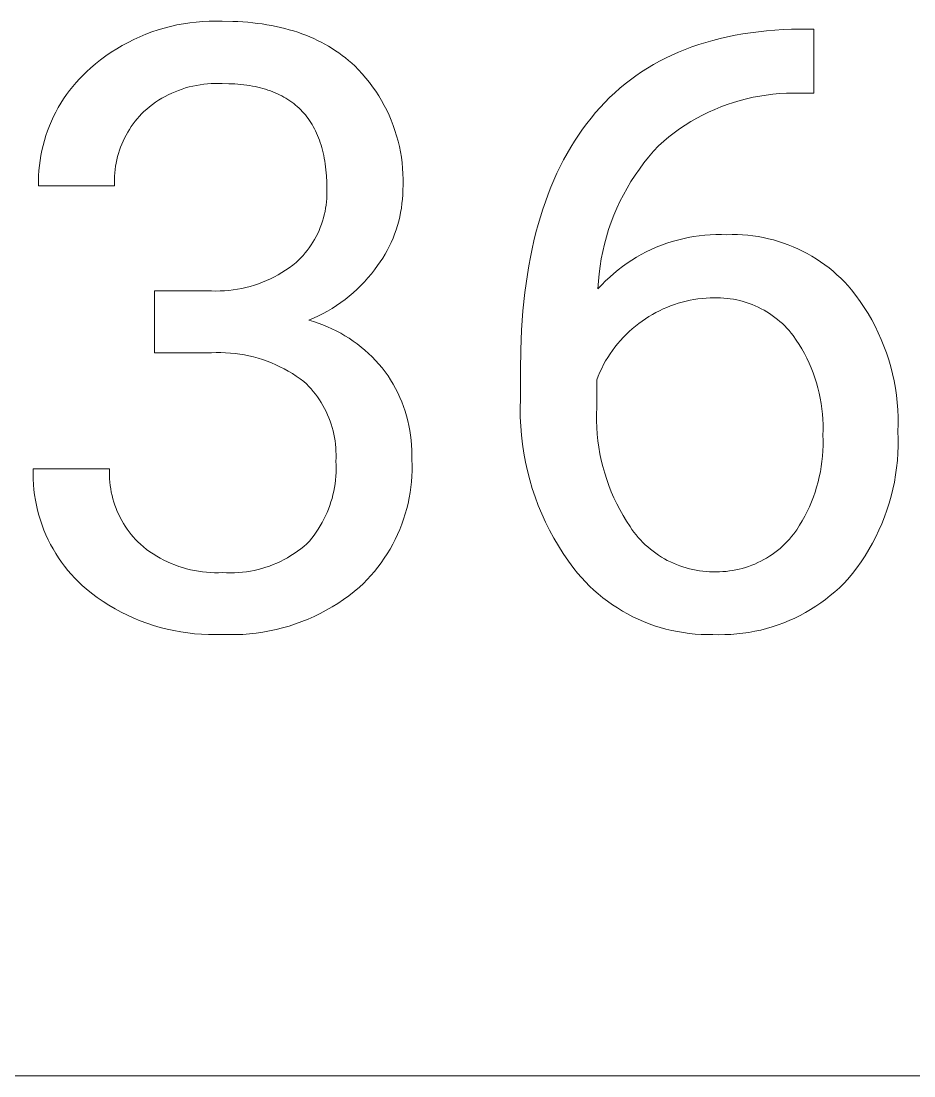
# Model space of a CAD drawing. Header units: millimetres. Extents: x -1283 to 2747, y -259 to 2557.
# Drawn here: x 2009.7 to 2066.8, y -33.4 to 34 of the extents above; entities that cross this region are included whole.
import ezdxf

# ---------------------------------------------------------------- set-up
doc = ezdxf.new("R2010")
doc.units = ezdxf.units.MM
doc.header["$MEASUREMENT"] = 0
doc.layers.add('Domyślny', color=7, linetype='Continuous', true_color=0x000000)

msp = doc.modelspace()

# ---------------------------------------------------------------- linework, layer by layer
at = {"layer": 'Domyślny', "color": 18, "lineweight": 15, "true_color": 0x000000}
for p, q in [((2019.259, 33.705), (2019.665, 33.797)), ((2019.665, 33.797), (2020.074, 33.873)), ((2020.074, 33.873), (2020.485, 33.936)), ((2020.485, 33.936), (2020.898, 33.985)), ((2020.898, 33.985), (2021.313, 34.019)), ((2021.313, 34.019), (2021.728, 34.039)), ((2021.728, 34.039), (2022.144, 34.044)), ((2022.144, 34.044), (2022.56, 34.036)), ((2022.56, 34.036), (2023.227, 34.025)), ((2023.227, 34.025), (2023.554, 34.011)), ((2023.554, 34.011), (2023.876, 33.991)), ((2023.876, 33.991), (2024.194, 33.967)), ((2024.194, 33.967), (2024.507, 33.936)), ((2024.507, 33.936), (2024.815, 33.9)), ((2024.815, 33.9), (2025.119, 33.859)), ((2025.119, 33.859), (2025.418, 33.812)), ((2025.418, 33.812), (2025.713, 33.759)), ((2025.713, 33.759), (2026.002, 33.701)), ((2017.291, 33.043), (2017.675, 33.203)), ((2017.675, 33.203), (2018.064, 33.349)), ((2018.064, 33.349), (2018.458, 33.482)), ((2018.458, 33.482), (2018.857, 33.6)), ((2018.857, 33.6), (2019.259, 33.705)), ((2026.002, 33.701), (2026.288, 33.637)), ((2026.288, 33.637), (2026.568, 33.568)), ((2026.568, 33.568), (2026.844, 33.493)), ((2026.844, 33.493), (2027.116, 33.412)), ((2027.116, 33.412), (2027.383, 33.326)), ((2027.383, 33.326), (2027.645, 33.234)), ((2027.645, 33.234), (2027.903, 33.137)), ((2027.903, 33.137), (2028.156, 33.034)), ((2054.848, 33.038), (2055.33, 33.136)), ((2055.33, 33.136), (2055.82, 33.223)), ((2055.82, 33.223), (2056.32, 33.3)), ((2056.32, 33.3), (2056.827, 33.366)), ((2056.827, 33.366), (2057.344, 33.421)), ((2057.344, 33.421), (2057.868, 33.466)), ((2057.868, 33.466), (2058.402, 33.5)), ((2058.402, 33.5), (2058.944, 33.523)), ((2058.944, 33.523), (2059.494, 33.536)), ((2059.494, 33.536), (2060.367, 33.536)), ((2060.367, 33.536), (2060.367, 29.43)), ((2015.816, 32.276), (2016.175, 32.487)), ((2016.175, 32.487), (2016.54, 32.685)), ((2016.54, 32.685), (2016.912, 32.871)), ((2016.912, 32.871), (2017.291, 33.043)), ((2028.156, 33.034), (2028.404, 32.925)), ((2028.404, 32.925), (2028.648, 32.81)), ((2028.648, 32.81), (2028.887, 32.69)), ((2028.887, 32.69), (2029.122, 32.565)), ((2029.122, 32.565), (2029.352, 32.433)), ((2029.352, 32.433), (2029.577, 32.296)), ((2052.136, 32.227), (2052.566, 32.389)), ((2052.566, 32.389), (2053.006, 32.54)), ((2053.006, 32.54), (2053.453, 32.681)), ((2053.453, 32.681), (2053.91, 32.81)), ((2053.91, 32.81), (2054.374, 32.93)), ((2054.374, 32.93), (2054.848, 33.038)), ((2014.788, 31.57), (2015.122, 31.817)), ((2015.122, 31.817), (2015.465, 32.053)), ((2015.465, 32.053), (2015.816, 32.276)), ((2029.577, 32.296), (2029.798, 32.153)), ((2029.798, 32.153), (2030.015, 32.005)), ((2030.015, 32.005), (2030.227, 31.851)), ((2030.227, 31.851), (2030.434, 31.691)), ((2050.896, 31.678), (2051.3, 31.872)), ((2051.3, 31.872), (2051.714, 32.055)), ((2051.714, 32.055), (2052.136, 32.227)), ((2013.902, 30.823), (2014.145, 31.043)), ((2014.145, 31.043), (2014.462, 31.312)), ((2014.462, 31.312), (2014.788, 31.57)), ((2030.434, 31.691), (2030.636, 31.525)), ((2030.636, 31.525), (2030.835, 31.354)), ((2030.835, 31.354), (2031.028, 31.177)), ((2031.028, 31.177), (2031.274, 30.927)), ((2049.362, 30.797), (2049.732, 31.033)), ((2049.732, 31.033), (2050.112, 31.259)), ((2050.112, 31.259), (2050.499, 31.474)), ((2050.499, 31.474), (2050.896, 31.678)), ((2013.219, 30.118), (2013.439, 30.36)), ((2013.439, 30.36), (2013.667, 30.596)), ((2013.667, 30.596), (2013.902, 30.823)), ((2031.274, 30.927), (2031.512, 30.668)), ((2031.512, 30.668), (2031.741, 30.402)), ((2031.741, 30.402), (2031.961, 30.127)), ((2048.646, 30.292), (2049, 30.55)), ((2049, 30.55), (2049.362, 30.797)), ((2012.805, 29.611), (2013.008, 29.868)), ((2013.008, 29.868), (2013.219, 30.118)), ((2019.991, 29.695), (2019.767, 29.616)), ((2020.217, 29.767), (2019.991, 29.695)), ((2020.445, 29.831), (2020.217, 29.767)), ((2020.675, 29.888), (2020.445, 29.831)), ((2020.907, 29.936), (2020.675, 29.888)), ((2021.141, 29.976), (2020.907, 29.936)), ((2021.376, 30.009), (2021.141, 29.976)), ((2021.612, 30.033), (2021.376, 30.009)), ((2021.849, 30.05), (2021.612, 30.033)), ((2022.086, 30.058), (2021.849, 30.05)), ((2022.323, 30.058), (2022.086, 30.058)), ((2022.56, 30.05), (2022.323, 30.058)), ((2022.971, 30.043), (2022.56, 30.05)), ((2023.369, 30.023), (2022.971, 30.043)), ((2023.563, 30.009), (2023.369, 30.023)), ((2023.754, 29.991), (2023.563, 30.009)), ((2023.942, 29.97), (2023.754, 29.991)), ((2024.126, 29.945), (2023.942, 29.97)), ((2024.307, 29.917), (2024.126, 29.945)), ((2024.485, 29.886), (2024.307, 29.917)), ((2024.66, 29.852), (2024.485, 29.886)), ((2024.831, 29.814), (2024.66, 29.852)), ((2024.999, 29.774), (2024.831, 29.814)), ((2025.164, 29.73), (2024.999, 29.774)), ((2025.325, 29.682), (2025.164, 29.73)), ((2025.484, 29.631), (2025.325, 29.682)), ((2031.961, 30.127), (2032.171, 29.846)), ((2032.171, 29.846), (2032.371, 29.558)), ((2047.638, 29.455), (2047.965, 29.745)), ((2047.965, 29.745), (2048.302, 30.024)), ((2048.302, 30.024), (2048.646, 30.292)), ((2012.25, 28.801), (2012.426, 29.077)), ((2012.426, 29.077), (2012.611, 29.347)), ((2012.611, 29.347), (2012.805, 29.611)), ((2018.699, 29.106), (2018.496, 28.982)), ((2018.905, 29.222), (2018.699, 29.106)), ((2019.115, 29.331), (2018.905, 29.222)), ((2019.329, 29.434), (2019.115, 29.331)), ((2019.547, 29.528), (2019.329, 29.434)), ((2019.767, 29.616), (2019.547, 29.528)), ((2025.639, 29.578), (2025.484, 29.631)), ((2025.79, 29.52), (2025.639, 29.578)), ((2025.939, 29.46), (2025.79, 29.52)), ((2026.084, 29.396), (2025.939, 29.46)), ((2026.226, 29.329), (2026.084, 29.396)), ((2026.365, 29.259), (2026.226, 29.329)), ((2026.5, 29.185), (2026.365, 29.259)), ((2026.632, 29.108), (2026.5, 29.185)), ((2026.761, 29.028), (2026.632, 29.108)), ((2026.887, 28.945), (2026.761, 29.028)), ((2032.371, 29.558), (2032.562, 29.263)), ((2032.562, 29.263), (2032.742, 28.961)), ((2047.008, 28.843), (2047.318, 29.154)), ((2047.318, 29.154), (2047.638, 29.455)), ((2056.064, 29.076), (2055.649, 28.967)), ((2056.483, 29.17), (2056.064, 29.076)), ((2056.904, 29.25), (2056.483, 29.17)), ((2057.328, 29.316), (2056.904, 29.25)), ((2057.754, 29.367), (2057.328, 29.316)), ((2058.181, 29.405), (2057.754, 29.367)), ((2058.61, 29.427), (2058.181, 29.405)), ((2059.039, 29.436), (2058.61, 29.427)), ((2059.468, 29.43), (2059.039, 29.436)), ((2060.367, 29.43), (2059.468, 29.43)), ((2011.927, 28.231), (2012.084, 28.519)), ((2012.084, 28.519), (2012.25, 28.801)), ((2017.732, 28.421), (2017.554, 28.265)), ((2017.916, 28.571), (2017.732, 28.421)), ((2018.105, 28.715), (2017.916, 28.571)), ((2018.298, 28.852), (2018.105, 28.715)), ((2018.496, 28.982), (2018.298, 28.852)), ((2027.009, 28.858), (2026.887, 28.945)), ((2027.128, 28.768), (2027.009, 28.858)), ((2027.244, 28.675), (2027.128, 28.768)), ((2027.357, 28.578), (2027.244, 28.675)), ((2027.466, 28.478), (2027.357, 28.578)), ((2027.572, 28.375), (2027.466, 28.478)), ((2027.675, 28.269), (2027.572, 28.375)), ((2032.742, 28.961), (2032.912, 28.654)), ((2032.912, 28.654), (2033.071, 28.341)), ((2033.071, 28.341), (2033.22, 28.023)), ((2046.412, 28.189), (2046.706, 28.522)), ((2046.706, 28.522), (2047.008, 28.843)), ((2054.032, 28.397), (2053.641, 28.22)), ((2054.429, 28.56), (2054.032, 28.397)), ((2054.831, 28.709), (2054.429, 28.56)), ((2055.238, 28.845), (2054.831, 28.709)), ((2055.649, 28.967), (2055.238, 28.845)), ((2011.643, 27.641), (2011.78, 27.939)), ((2011.78, 27.939), (2011.927, 28.231)), ((2017.124, 27.8), (2016.991, 27.636)), ((2017.262, 27.96), (2017.124, 27.8)), ((2017.405, 28.115), (2017.262, 27.96)), ((2017.554, 28.265), (2017.405, 28.115)), ((2027.775, 28.159), (2027.675, 28.269)), ((2027.871, 28.046), (2027.775, 28.159)), ((2027.964, 27.93), (2027.871, 28.046)), ((2028.054, 27.811), (2027.964, 27.93)), ((2028.14, 27.688), (2028.054, 27.811)), ((2028.223, 27.562), (2028.14, 27.688)), ((2033.22, 28.023), (2033.358, 27.7)), ((2033.358, 27.7), (2033.485, 27.372)), ((2045.85, 27.493), (2046.128, 27.846)), ((2046.128, 27.846), (2046.412, 28.189)), ((2052.878, 27.829), (2052.506, 27.614)), ((2053.256, 28.031), (2052.878, 27.829)), ((2053.641, 28.22), (2053.256, 28.031)), ((2011.292, 26.724), (2011.399, 27.034)), ((2011.399, 27.034), (2011.515, 27.34)), ((2011.515, 27.34), (2011.643, 27.641)), ((2016.628, 27.118), (2016.519, 26.937)), ((2016.743, 27.295), (2016.628, 27.118)), ((2016.864, 27.467), (2016.743, 27.295)), ((2016.991, 27.636), (2016.864, 27.467)), ((2028.303, 27.432), (2028.223, 27.562)), ((2028.38, 27.3), (2028.303, 27.432)), ((2028.453, 27.164), (2028.38, 27.3)), ((2028.524, 27.024), (2028.453, 27.164)), ((2028.59, 26.882), (2028.524, 27.024)), ((2033.485, 27.372), (2033.6, 27.04)), ((2033.6, 27.04), (2033.704, 26.705)), ((2045.322, 26.757), (2045.581, 27.13)), ((2045.581, 27.13), (2045.85, 27.493)), ((2051.787, 27.147), (2051.439, 26.896)), ((2052.143, 27.387), (2051.787, 27.147)), ((2052.506, 27.614), (2052.143, 27.387)), ((2011.11, 26.095), (2011.196, 26.411)), ((2011.196, 26.411), (2011.292, 26.724)), ((2016.228, 26.375), (2016.144, 26.181)), ((2016.319, 26.566), (2016.228, 26.375)), ((2016.415, 26.753), (2016.319, 26.566)), ((2016.519, 26.937), (2016.415, 26.753)), ((2028.654, 26.736), (2028.59, 26.882)), ((2028.714, 26.587), (2028.654, 26.736)), ((2028.772, 26.435), (2028.714, 26.587)), ((2028.825, 26.279), (2028.772, 26.435)), ((2033.704, 26.705), (2033.797, 26.366)), ((2033.797, 26.366), (2033.878, 26.024)), ((2044.828, 25.982), (2045.071, 26.374)), ((2045.071, 26.374), (2045.322, 26.757)), ((2050.77, 26.359), (2050.449, 26.074)), ((2051.1, 26.633), (2050.77, 26.359)), ((2051.439, 26.896), (2051.1, 26.633)), ((2010.972, 25.455), (2011.036, 25.777)), ((2011.036, 25.777), (2011.11, 26.095)), ((2015.996, 25.786), (2015.932, 25.585)), ((2016.067, 25.985), (2015.996, 25.786)), ((2016.144, 26.181), (2016.067, 25.985)), ((2028.876, 26.12), (2028.825, 26.279)), ((2028.923, 25.958), (2028.876, 26.12)), ((2028.967, 25.792), (2028.923, 25.958)), ((2029.008, 25.623), (2028.967, 25.792)), ((2033.878, 26.024), (2033.947, 25.68)), ((2033.947, 25.68), (2034.005, 25.334)), ((2044.595, 25.581), (2044.828, 25.982)), ((2050.121, 25.719), (2049.806, 25.352)), ((2050.449, 26.074), (2050.121, 25.719)), ((2010.876, 24.808), (2010.918, 25.132)), ((2010.918, 25.132), (2010.972, 25.455)), ((2015.781, 24.97), (2015.745, 24.763)), ((2015.824, 25.177), (2015.781, 24.97)), ((2015.875, 25.382), (2015.824, 25.177)), ((2015.932, 25.585), (2015.875, 25.382)), ((2029.046, 25.451), (2029.008, 25.623)), ((2029.08, 25.275), (2029.046, 25.451)), ((2029.111, 25.097), (2029.08, 25.275)), ((2029.139, 24.915), (2029.111, 25.097)), ((2034.005, 25.334), (2034.051, 24.985)), ((2034.051, 24.985), (2034.085, 24.636)), ((2044.155, 24.748), (2044.371, 25.169)), ((2044.371, 25.169), (2044.595, 25.581)), ((2049.504, 24.974), (2049.214, 24.586)), ((2049.806, 25.352), (2049.504, 24.974)), ((2010.824, 24.155), (2010.845, 24.482)), ((2010.845, 24.482), (2010.876, 24.808)), ((2015.693, 24.344), (2015.678, 24.133)), ((2015.715, 24.554), (2015.693, 24.344)), ((2015.745, 24.763), (2015.715, 24.554)), ((2029.163, 24.729), (2029.139, 24.915)), ((2029.184, 24.541), (2029.163, 24.729)), ((2029.202, 24.349), (2029.184, 24.541)), ((2029.217, 24.153), (2029.202, 24.349)), ((2034.085, 24.636), (2034.107, 24.285)), ((2034.107, 24.285), (2034.117, 23.934)), ((2043.75, 23.877), (2043.948, 24.317)), ((2043.948, 24.317), (2044.155, 24.748)), ((2049.214, 24.586), (2048.939, 24.189)), ((2010.815, 23.828), (2010.824, 24.155)), ((2010.817, 23.5), (2010.815, 23.828)), ((2015.67, 23.922), (2015.669, 23.711)), ((2015.669, 23.711), (2015.675, 23.5)), ((2015.678, 24.133), (2015.67, 23.922)), ((2029.237, 23.753), (2029.217, 24.153)), ((2029.243, 23.339), (2029.237, 23.753)), ((2034.117, 23.934), (2034.115, 23.583)), ((2043.56, 23.427), (2043.75, 23.877)), ((2048.677, 23.782), (2048.429, 23.367)), ((2048.939, 24.189), (2048.677, 23.782)), ((2015.675, 23.5), (2010.817, 23.5)), ((2029.249, 23.128), (2029.243, 23.339)), ((2029.247, 22.916), (2029.249, 23.128)), ((2034.093, 22.945), (2034.075, 22.659)), ((2034.101, 23.232), (2034.093, 22.945)), ((2034.115, 23.583), (2034.101, 23.232)), ((2043.208, 22.497), (2043.38, 22.967)), ((2043.38, 22.967), (2043.56, 23.427)), ((2048.195, 22.943), (2047.976, 22.512)), ((2048.429, 23.367), (2048.195, 22.943)), ((2029.166, 22.074), (2029.197, 22.283)), ((2029.197, 22.283), (2029.221, 22.494)), ((2029.221, 22.494), (2029.237, 22.705)), ((2029.237, 22.705), (2029.247, 22.916)), ((2034.047, 22.374), (2034.009, 22.089)), ((2034.075, 22.659), (2034.047, 22.374)), ((2043.045, 22.018), (2043.208, 22.497)), ((2047.976, 22.512), (2047.772, 22.073)), ((2029.028, 21.454), (2029.081, 21.659)), ((2029.081, 21.659), (2029.127, 21.866)), ((2029.127, 21.866), (2029.166, 22.074)), ((2033.961, 21.806), (2033.904, 21.525)), ((2034.009, 22.089), (2033.961, 21.806)), ((2042.891, 21.529), (2043.045, 22.018)), ((2047.584, 21.628), (2047.41, 21.176)), ((2047.772, 22.073), (2047.584, 21.628)), ((2028.827, 20.852), (2028.901, 21.05)), ((2028.901, 21.05), (2028.968, 21.251)), ((2028.968, 21.251), (2029.028, 21.454)), ((2033.76, 20.97), (2033.674, 20.697)), ((2033.837, 21.247), (2033.76, 20.97)), ((2033.904, 21.525), (2033.837, 21.247)), ((2042.609, 20.522), (2042.746, 21.03)), ((2042.746, 21.03), (2042.891, 21.529)), ((2047.41, 21.176), (2047.253, 20.719)), ((2028.463, 20.088), (2028.564, 20.274)), ((2028.564, 20.274), (2028.659, 20.464)), ((2028.659, 20.464), (2028.746, 20.656)), ((2028.746, 20.656), (2028.827, 20.852)), ((2033.578, 20.426), (2033.473, 20.159)), ((2033.674, 20.697), (2033.578, 20.426)), ((2042.481, 20.003), (2042.609, 20.522)), ((2047.111, 20.256), (2046.985, 19.789)), ((2047.253, 20.719), (2047.111, 20.256)), ((2052.336, 20.203), (2052.686, 20.265)), ((2052.686, 20.265), (2053.037, 20.315)), ((2053.037, 20.315), (2053.391, 20.353)), ((2053.391, 20.353), (2053.745, 20.379)), ((2053.745, 20.379), (2054.1, 20.393)), ((2054.1, 20.393), (2054.455, 20.395)), ((2054.455, 20.395), (2054.811, 20.384)), ((2054.811, 20.384), (2055.144, 20.392)), ((2055.144, 20.392), (2055.478, 20.388)), ((2055.478, 20.388), (2055.811, 20.373)), ((2055.811, 20.373), (2056.144, 20.347)), ((2056.144, 20.347), (2056.475, 20.31)), ((2056.475, 20.31), (2056.806, 20.262)), ((2056.806, 20.262), (2057.134, 20.202)), ((2028.123, 19.552), (2028.243, 19.727)), ((2028.243, 19.727), (2028.356, 19.906)), ((2028.356, 19.906), (2028.463, 20.088)), ((2033.236, 19.637), (2033.104, 19.382)), ((2033.359, 19.896), (2033.236, 19.637)), ((2033.473, 20.159), (2033.359, 19.896)), ((2042.362, 19.476), (2042.481, 20.003)), ((2046.985, 19.789), (2046.875, 19.318)), ((2049.974, 19.441), (2050.299, 19.584)), ((2050.299, 19.584), (2050.629, 19.716)), ((2050.629, 19.716), (2050.963, 19.837)), ((2050.963, 19.837), (2051.302, 19.946)), ((2051.302, 19.946), (2051.643, 20.043)), ((2051.643, 20.043), (2051.988, 20.129)), ((2051.988, 20.129), (2052.336, 20.203)), ((2057.134, 20.202), (2057.46, 20.131)), ((2057.46, 20.131), (2057.784, 20.05)), ((2057.784, 20.05), (2058.104, 19.957)), ((2058.104, 19.957), (2058.421, 19.854)), ((2058.421, 19.854), (2058.735, 19.74)), ((2058.735, 19.74), (2059.045, 19.616)), ((2059.045, 19.616), (2059.35, 19.481)), ((2027.437, 18.748), (2027.585, 18.899)), ((2027.585, 18.899), (2027.728, 19.055)), ((2027.728, 19.055), (2027.865, 19.216)), ((2027.865, 19.216), (2027.997, 19.382)), ((2027.997, 19.382), (2028.123, 19.552)), ((2032.814, 18.888), (2032.657, 18.648)), ((2032.964, 19.133), (2032.814, 18.888)), ((2033.104, 19.382), (2032.964, 19.133)), ((2042.151, 18.391), (2042.252, 18.938)), ((2042.252, 18.938), (2042.362, 19.476)), ((2046.875, 19.318), (2046.781, 18.844)), ((2048.728, 18.759), (2049.031, 18.946)), ((2049.031, 18.946), (2049.339, 19.121)), ((2049.339, 19.121), (2049.654, 19.286)), ((2049.654, 19.286), (2049.974, 19.441)), ((2059.35, 19.481), (2059.65, 19.336)), ((2059.65, 19.336), (2059.946, 19.18)), ((2059.946, 19.18), (2060.236, 19.015)), ((2060.236, 19.015), (2060.52, 18.841)), ((2026.612, 18.11), (2026.842, 18.266)), ((2026.842, 18.266), (2027.066, 18.43)), ((2027.066, 18.43), (2027.284, 18.602)), ((2027.284, 18.602), (2027.437, 18.748)), ((2032.491, 18.414), (2032.294, 18.143)), ((2032.657, 18.648), (2032.491, 18.414)), ((2042.059, 17.834), (2042.151, 18.391)), ((2046.704, 18.366), (2046.643, 17.886)), ((2046.781, 18.844), (2046.704, 18.366)), ((2047.861, 18.14), (2048.143, 18.356)), ((2048.143, 18.356), (2048.432, 18.563)), ((2048.432, 18.563), (2048.728, 18.759)), ((2060.52, 18.841), (2060.798, 18.656)), ((2060.798, 18.656), (2061.07, 18.463)), ((2061.07, 18.463), (2061.335, 18.26)), ((2061.335, 18.26), (2061.593, 18.049)), ((2025.393, 17.451), (2025.645, 17.566)), ((2025.645, 17.566), (2025.894, 17.689)), ((2025.894, 17.689), (2026.138, 17.821)), ((2026.138, 17.821), (2026.378, 17.961)), ((2026.378, 17.961), (2026.612, 18.11)), ((2031.873, 17.621), (2031.65, 17.372)), ((2032.088, 17.879), (2031.873, 17.621)), ((2032.294, 18.143), (2032.088, 17.879)), ((2041.9, 16.69), (2042.059, 17.834)), ((2046.643, 17.886), (2046.598, 17.405)), ((2047.061, 17.435), (2047.32, 17.679)), ((2047.32, 17.679), (2047.586, 17.914)), ((2047.586, 17.914), (2047.861, 18.14)), ((2061.593, 18.049), (2061.844, 17.829)), ((2061.844, 17.829), (2062.087, 17.6)), ((2062.087, 17.6), (2062.323, 17.364)), ((2023.26, 16.857), (2023.534, 16.899)), ((2023.534, 16.899), (2023.807, 16.95)), ((2023.807, 16.95), (2024.078, 17.011)), ((2024.078, 17.011), (2024.347, 17.08)), ((2024.347, 17.08), (2024.613, 17.16)), ((2024.613, 17.16), (2024.876, 17.248)), ((2024.876, 17.248), (2025.136, 17.345)), ((2025.136, 17.345), (2025.393, 17.451)), ((2031.178, 16.896), (2030.93, 16.671)), ((2031.418, 17.13), (2031.178, 16.896)), ((2031.65, 17.372), (2031.418, 17.13)), ((2046.598, 17.405), (2046.57, 16.922)), ((2046.57, 16.922), (2046.812, 17.183)), ((2046.812, 17.183), (2047.061, 17.435)), ((2062.323, 17.364), (2062.55, 17.12)), ((2062.55, 17.12), (2062.769, 16.868)), ((2062.769, 16.868), (2063.054, 16.501)), ((2018.238, 16.79), (2021.875, 16.79)), ((2018.238, 12.831), (2018.238, 16.79)), ((2021.875, 16.79), (2022.153, 16.784)), ((2022.153, 16.784), (2022.43, 16.788)), ((2022.43, 16.788), (2022.708, 16.802)), ((2022.708, 16.802), (2022.984, 16.824)), ((2022.984, 16.824), (2023.26, 16.857)), ((2030.412, 16.246), (2030.143, 16.046)), ((2030.675, 16.454), (2030.412, 16.246)), ((2030.93, 16.671), (2030.675, 16.454)), ((2041.777, 15.508), (2041.9, 16.69)), ((2052.453, 16.192), (2052.201, 16.137)), ((2052.707, 16.239), (2052.453, 16.192)), ((2052.962, 16.277), (2052.707, 16.239)), ((2053.219, 16.306), (2052.962, 16.277)), ((2053.476, 16.328), (2053.219, 16.306)), ((2053.734, 16.34), (2053.476, 16.328)), ((2053.992, 16.345), (2053.734, 16.34)), ((2054.2, 16.347), (2053.992, 16.345)), ((2054.408, 16.342), (2054.2, 16.347)), ((2054.615, 16.331), (2054.408, 16.342)), ((2054.823, 16.312), (2054.615, 16.331)), ((2055.029, 16.286), (2054.823, 16.312)), ((2055.234, 16.254), (2055.029, 16.286)), ((2055.438, 16.214), (2055.234, 16.254)), ((2055.641, 16.168), (2055.438, 16.214)), ((2063.054, 16.501), (2063.326, 16.124)), ((2029.584, 15.676), (2029.296, 15.506)), ((2029.866, 15.857), (2029.584, 15.676)), ((2030.143, 16.046), (2029.866, 15.857)), ((2050.505, 15.524), (2050.276, 15.405)), ((2050.738, 15.635), (2050.505, 15.524)), ((2050.974, 15.739), (2050.738, 15.635)), ((2051.214, 15.835), (2050.974, 15.739)), ((2051.457, 15.922), (2051.214, 15.835)), ((2051.702, 16.002), (2051.457, 15.922)), ((2051.95, 16.074), (2051.702, 16.002)), ((2052.201, 16.137), (2051.95, 16.074)), ((2055.842, 16.114), (2055.641, 16.168)), ((2056.041, 16.054), (2055.842, 16.114)), ((2056.238, 15.988), (2056.041, 16.054)), ((2056.433, 15.914), (2056.238, 15.988)), ((2056.624, 15.834), (2056.433, 15.914)), ((2056.814, 15.748), (2056.624, 15.834)), ((2057, 15.655), (2056.814, 15.748)), ((2057.183, 15.556), (2057, 15.655)), ((2057.362, 15.451), (2057.183, 15.556)), ((2063.326, 16.124), (2063.585, 15.739)), ((2063.585, 15.739), (2063.83, 15.344)), ((2028.398, 15.054), (2028.089, 14.925)), ((2028.089, 14.925), (2028.392, 14.835)), ((2028.702, 15.195), (2028.398, 15.054)), ((2029.002, 15.345), (2028.702, 15.195)), ((2029.296, 15.506), (2029.002, 15.345)), ((2041.689, 14.287), (2041.777, 15.508)), ((2049.402, 14.855), (2049.185, 14.698)), ((2049.614, 15.003), (2049.402, 14.855)), ((2049.83, 15.144), (2049.614, 15.003)), ((2050.05, 15.278), (2049.83, 15.144)), ((2050.276, 15.405), (2050.05, 15.278)), ((2057.538, 15.34), (2057.362, 15.451)), ((2057.71, 15.223), (2057.538, 15.34)), ((2057.877, 15.1), (2057.71, 15.223)), ((2058.041, 14.972), (2057.877, 15.1)), ((2058.2, 14.838), (2058.041, 14.972)), ((2063.83, 15.344), (2064.062, 14.942)), ((2064.062, 14.942), (2064.28, 14.531)), ((2028.392, 14.835), (2028.691, 14.735)), ((2028.691, 14.735), (2028.987, 14.625)), ((2028.987, 14.625), (2029.279, 14.504)), ((2029.279, 14.504), (2029.567, 14.374)), ((2029.567, 14.374), (2029.85, 14.235)), ((2029.85, 14.235), (2030.128, 14.085)), ((2041.636, 13.027), (2041.689, 14.287)), ((2048.565, 14.185), (2048.371, 14)), ((2048.766, 14.363), (2048.565, 14.185)), ((2048.972, 14.534), (2048.766, 14.363)), ((2049.185, 14.698), (2048.972, 14.534)), ((2058.354, 14.699), (2058.2, 14.838)), ((2058.504, 14.554), (2058.354, 14.699)), ((2058.649, 14.405), (2058.504, 14.554)), ((2058.788, 14.251), (2058.649, 14.405)), ((2058.923, 14.092), (2058.788, 14.251)), ((2064.28, 14.531), (2064.484, 14.114)), ((2030.128, 14.085), (2030.401, 13.927)), ((2030.401, 13.927), (2030.669, 13.759)), ((2030.669, 13.759), (2030.93, 13.582)), ((2030.93, 13.582), (2031.186, 13.397)), ((2048.001, 13.611), (2047.826, 13.408)), ((2048.183, 13.809), (2048.001, 13.611)), ((2048.371, 14), (2048.183, 13.809)), ((2059.052, 13.929), (2058.923, 14.092)), ((2059.245, 13.651), (2059.052, 13.929)), ((2059.428, 13.367), (2059.245, 13.651)), ((2064.484, 14.114), (2064.673, 13.69)), ((2064.673, 13.69), (2064.847, 13.259)), ((2021.875, 12.831), (2018.238, 12.831)), ((2022.176, 12.842), (2021.875, 12.831)), ((2022.477, 12.844), (2022.176, 12.842)), ((2022.777, 12.835), (2022.477, 12.844)), ((2023.078, 12.816), (2022.777, 12.835)), ((2031.186, 13.397), (2031.435, 13.202)), ((2031.435, 13.202), (2031.677, 13)), ((2031.677, 13), (2031.912, 12.789)), ((2041.618, 11.728), (2041.636, 13.027)), ((2047.498, 12.984), (2047.344, 12.764)), ((2047.658, 13.199), (2047.498, 12.984)), ((2047.826, 13.408), (2047.658, 13.199)), ((2059.602, 13.077), (2059.428, 13.367)), ((2059.767, 12.782), (2059.602, 13.077)), ((2064.847, 13.259), (2065.006, 12.823)), ((2065.006, 12.823), (2065.151, 12.381)), ((2023.377, 12.786), (2023.078, 12.816)), ((2023.675, 12.747), (2023.377, 12.786)), ((2023.972, 12.697), (2023.675, 12.747)), ((2024.267, 12.637), (2023.972, 12.697)), ((2024.559, 12.567), (2024.267, 12.637)), ((2024.85, 12.488), (2024.559, 12.567)), ((2025.137, 12.398), (2024.85, 12.488)), ((2025.421, 12.299), (2025.137, 12.398)), ((2025.701, 12.191), (2025.421, 12.299)), ((2025.978, 12.072), (2025.701, 12.191)), ((2031.912, 12.789), (2032.14, 12.571)), ((2032.14, 12.571), (2032.361, 12.345)), ((2032.361, 12.345), (2032.573, 12.111)), ((2047.06, 12.309), (2046.93, 12.075)), ((2047.199, 12.539), (2047.06, 12.309)), ((2047.344, 12.764), (2047.199, 12.539)), ((2059.921, 12.481), (2059.767, 12.782)), ((2060.065, 12.175), (2059.921, 12.481)), ((2060.199, 11.865), (2060.065, 12.175)), ((2065.151, 12.381), (2065.28, 11.935)), ((2026.25, 11.945), (2025.978, 12.072)), ((2026.518, 11.808), (2026.25, 11.945)), ((2026.782, 11.662), (2026.518, 11.808)), ((2027.04, 11.508), (2026.782, 11.662)), ((2027.292, 11.344), (2027.04, 11.508)), ((2032.573, 12.111), (2032.778, 11.871)), ((2032.778, 11.871), (2032.974, 11.623)), ((2032.974, 11.623), (2033.153, 11.363)), ((2041.618, 9.876), (2041.618, 11.728)), ((2046.693, 11.593), (2046.587, 11.347)), ((2046.808, 11.836), (2046.693, 11.593)), ((2046.93, 12.075), (2046.808, 11.836)), ((2060.322, 11.55), (2060.199, 11.865)), ((2060.435, 11.231), (2060.322, 11.55)), ((2065.28, 11.935), (2065.393, 11.485)), ((2065.393, 11.485), (2065.492, 11.03)), ((2027.539, 11.172), (2027.292, 11.344)), ((2027.78, 10.992), (2027.539, 11.172)), ((2027.938, 10.841), (2027.78, 10.992)), ((2028.091, 10.685), (2027.938, 10.841)), ((2033.153, 11.363), (2033.323, 11.098)), ((2033.323, 11.098), (2033.484, 10.826)), ((2033.484, 10.826), (2033.635, 10.549)), ((2046.587, 11.347), (2046.49, 11.097)), ((2046.49, 11.097), (2046.49, 9.326)), ((2060.536, 10.908), (2060.435, 11.231)), ((2060.627, 10.583), (2060.536, 10.908)), ((2065.492, 11.03), (2065.574, 10.573)), ((2028.238, 10.524), (2028.091, 10.685)), ((2028.379, 10.358), (2028.238, 10.524)), ((2028.515, 10.187), (2028.379, 10.358)), ((2028.645, 10.011), (2028.515, 10.187)), ((2033.635, 10.549), (2033.777, 10.267)), ((2033.777, 10.267), (2033.909, 9.981)), ((2060.707, 10.254), (2060.627, 10.583)), ((2060.776, 9.923), (2060.707, 10.254)), ((2065.574, 10.573), (2065.641, 10.114)), ((2028.769, 9.831), (2028.645, 10.011)), ((2028.886, 9.647), (2028.769, 9.831)), ((2028.997, 9.459), (2028.886, 9.647)), ((2029.102, 9.268), (2028.997, 9.459)), ((2033.909, 9.981), (2034.031, 9.69)), ((2034.031, 9.69), (2034.143, 9.395)), ((2041.603, 9.297), (2041.618, 9.876)), ((2060.834, 9.59), (2060.776, 9.923)), ((2060.881, 9.255), (2060.834, 9.59)), ((2065.641, 10.114), (2065.691, 9.652)), ((2065.691, 9.652), (2065.726, 9.189)), ((2029.2, 9.072), (2029.102, 9.268)), ((2029.291, 8.874), (2029.2, 9.072)), ((2029.376, 8.673), (2029.291, 8.874)), ((2034.143, 9.395), (2034.245, 9.096)), ((2034.245, 9.096), (2034.336, 8.794)), ((2034.336, 8.794), (2034.417, 8.489)), ((2041.609, 8.717), (2041.603, 9.297)), ((2046.49, 9.326), (2046.477, 8.903)), ((2046.477, 8.903), (2046.478, 8.479)), ((2060.916, 8.919), (2060.881, 9.255)), ((2060.94, 8.581), (2060.916, 8.919)), ((2065.726, 9.189), (2065.745, 8.724)), ((2029.454, 8.469), (2029.376, 8.673)), ((2029.524, 8.262), (2029.454, 8.469)), ((2029.588, 8.053), (2029.524, 8.262)), ((2034.417, 8.489), (2034.487, 8.182)), ((2034.487, 8.182), (2034.547, 7.872)), ((2041.634, 8.139), (2041.609, 8.717)), ((2041.68, 7.561), (2041.634, 8.139)), ((2046.478, 8.479), (2046.493, 8.056)), ((2060.953, 8.244), (2060.94, 8.581)), ((2060.954, 7.905), (2060.953, 8.244)), ((2065.748, 8.26), (2065.735, 7.796)), ((2065.745, 8.724), (2065.748, 8.26)), ((2029.644, 7.842), (2029.588, 8.053)), ((2029.693, 7.629), (2029.644, 7.842)), ((2029.735, 7.415), (2029.693, 7.629)), ((2034.547, 7.872), (2034.596, 7.56)), ((2034.596, 7.56), (2034.634, 7.247)), ((2041.746, 6.986), (2041.68, 7.561)), ((2046.493, 8.056), (2046.523, 7.634)), ((2046.523, 7.634), (2046.567, 7.213)), ((2060.944, 7.567), (2060.954, 7.905)), ((2060.954, 7.232), (2060.944, 7.567)), ((2065.735, 7.796), (2065.751, 7.332)), ((2029.769, 7.199), (2029.735, 7.415)), ((2029.796, 6.983), (2029.769, 7.199)), ((2029.816, 6.765), (2029.796, 6.983)), ((2029.828, 6.547), (2029.816, 6.765)), ((2034.634, 7.247), (2034.661, 6.933)), ((2034.661, 6.933), (2034.678, 6.617)), ((2041.831, 6.413), (2041.746, 6.986)), ((2046.567, 7.213), (2046.625, 6.794)), ((2046.625, 6.794), (2046.698, 6.377)), ((2060.941, 6.561), (2060.954, 6.896)), ((2060.954, 6.896), (2060.954, 7.232)), ((2065.75, 6.869), (2065.734, 6.405)), ((2065.751, 7.332), (2065.75, 6.869)), ((2029.82, 5.893), (2029.83, 6.111)), ((2029.833, 6.329), (2029.828, 6.547)), ((2029.83, 6.111), (2029.833, 6.329)), ((2034.678, 6.617), (2034.684, 6.302)), ((2034.684, 6.302), (2034.678, 5.987)), ((2041.937, 5.843), (2041.831, 6.413)), ((2046.698, 6.377), (2046.784, 5.963)), ((2060.884, 5.892), (2060.918, 6.226)), ((2060.918, 6.226), (2060.941, 6.561)), ((2065.734, 6.405), (2065.702, 5.943)), ((2010.475, 5.076), (2010.481, 5.409)), ((2010.481, 5.409), (2015.353, 5.409)), ((2015.353, 5.409), (2015.347, 5.195)), ((2029.832, 5.654), (2029.82, 5.893)), ((2029.831, 5.175), (2029.835, 5.414)), ((2029.835, 5.414), (2029.832, 5.654)), ((2034.678, 5.987), (2034.689, 5.637)), ((2034.689, 5.637), (2034.688, 5.287)), ((2042.062, 5.278), (2041.937, 5.843)), ((2046.784, 5.963), (2046.884, 5.552)), ((2046.884, 5.552), (2046.999, 5.145)), ((2060.781, 5.228), (2060.838, 5.559)), ((2060.838, 5.559), (2060.884, 5.892)), ((2065.654, 5.482), (2065.59, 5.022)), ((2065.702, 5.943), (2065.654, 5.482)), ((2010.481, 4.742), (2010.475, 5.076)), ((2010.499, 4.409), (2010.481, 4.742)), ((2015.347, 5.195), (2015.35, 4.98)), ((2015.35, 4.98), (2015.359, 4.765)), ((2015.359, 4.765), (2015.376, 4.551)), ((2029.797, 4.698), (2029.818, 4.936)), ((2029.818, 4.936), (2029.831, 5.175)), ((2034.675, 4.937), (2034.65, 4.588)), ((2034.688, 5.287), (2034.675, 4.937)), ((2042.207, 4.717), (2042.062, 5.278)), ((2046.999, 5.145), (2047.127, 4.741)), ((2047.127, 4.741), (2047.268, 4.342)), ((2060.635, 4.573), (2060.714, 4.899)), ((2060.714, 4.899), (2060.781, 5.228)), ((2065.59, 5.022), (2065.511, 4.566)), ((2010.527, 4.076), (2010.499, 4.409)), ((2010.568, 3.745), (2010.527, 4.076)), ((2015.376, 4.551), (2015.4, 4.338)), ((2015.4, 4.338), (2015.432, 4.125)), ((2015.432, 4.125), (2015.47, 3.914)), ((2029.688, 3.988), (2029.732, 4.223)), ((2029.732, 4.223), (2029.769, 4.46)), ((2029.769, 4.46), (2029.797, 4.698)), ((2034.614, 4.24), (2034.565, 3.894)), ((2034.65, 4.588), (2034.614, 4.24)), ((2042.371, 4.161), (2042.207, 4.717)), ((2042.555, 3.612), (2042.371, 4.161)), ((2047.268, 4.342), (2047.423, 3.949)), ((2060.445, 3.929), (2060.545, 4.249)), ((2060.545, 4.249), (2060.635, 4.573)), ((2065.416, 4.112), (2065.305, 3.661)), ((2065.511, 4.566), (2065.416, 4.112)), ((2010.619, 3.415), (2010.568, 3.745)), ((2010.683, 3.088), (2010.619, 3.415)), ((2015.47, 3.914), (2015.517, 3.704)), ((2015.517, 3.704), (2015.57, 3.496)), ((2015.57, 3.496), (2015.63, 3.29)), ((2029.508, 3.294), (2029.576, 3.523)), ((2029.576, 3.523), (2029.636, 3.755)), ((2029.636, 3.755), (2029.688, 3.988)), ((2034.505, 3.549), (2034.434, 3.206)), ((2034.565, 3.894), (2034.505, 3.549)), ((2042.757, 3.069), (2042.555, 3.612)), ((2047.423, 3.949), (2047.591, 3.56)), ((2047.591, 3.56), (2047.773, 3.178)), ((2060.212, 3.299), (2060.334, 3.612)), ((2060.334, 3.612), (2060.445, 3.929)), ((2065.305, 3.661), (2065.179, 3.215)), ((2010.757, 2.762), (2010.683, 3.088)), ((2010.843, 2.44), (2010.757, 2.762)), ((2015.63, 3.29), (2015.698, 3.086)), ((2015.698, 3.086), (2015.772, 2.884)), ((2015.772, 2.884), (2015.854, 2.686)), ((2029.259, 2.621), (2029.349, 2.842)), ((2029.349, 2.842), (2029.432, 3.066)), ((2029.432, 3.066), (2029.508, 3.294)), ((2034.351, 2.866), (2034.257, 2.529)), ((2034.434, 3.206), (2034.351, 2.866)), ((2042.979, 2.534), (2042.757, 3.069)), ((2047.773, 3.178), (2047.967, 2.802)), ((2047.967, 2.802), (2048.173, 2.433)), ((2059.938, 2.686), (2060.08, 2.99)), ((2060.08, 2.99), (2060.212, 3.299)), ((2065.038, 2.774), (2064.882, 2.337)), ((2065.179, 3.215), (2065.038, 2.774)), ((2010.939, 2.12), (2010.843, 2.44)), ((2011.047, 1.804), (2010.939, 2.12)), ((2015.854, 2.686), (2015.942, 2.49)), ((2015.942, 2.49), (2016.037, 2.297)), ((2016.037, 2.297), (2016.138, 2.108)), ((2016.138, 2.108), (2016.246, 1.922)), ((2028.943, 1.976), (2029.055, 2.187)), ((2029.055, 2.187), (2029.161, 2.402)), ((2029.161, 2.402), (2029.259, 2.621)), ((2034.151, 2.196), (2034.035, 1.866)), ((2034.257, 2.529), (2034.151, 2.196)), ((2043.218, 2.006), (2042.979, 2.534)), ((2048.173, 2.433), (2048.393, 2.071)), ((2048.393, 2.071), (2048.624, 1.716)), ((2059.451, 1.805), (2059.623, 2.093)), ((2059.623, 2.093), (2059.785, 2.387)), ((2059.785, 2.387), (2059.938, 2.686)), ((2064.882, 2.337), (2064.711, 1.906)), ((2011.166, 1.492), (2011.047, 1.804)), ((2011.295, 1.185), (2011.166, 1.492)), ((2016.246, 1.922), (2016.361, 1.74)), ((2016.361, 1.74), (2016.481, 1.562)), ((2016.481, 1.562), (2016.608, 1.389)), ((2016.608, 1.389), (2016.74, 1.219)), ((2028.425, 1.172), (2028.565, 1.366)), ((2028.565, 1.366), (2028.698, 1.565)), ((2028.698, 1.565), (2028.824, 1.768)), ((2028.824, 1.768), (2028.943, 1.976)), ((2033.907, 1.54), (2033.768, 1.219)), ((2034.035, 1.866), (2033.907, 1.54)), ((2043.476, 1.488), (2043.218, 2.006)), ((2043.752, 0.978), (2043.476, 1.488)), ((2048.624, 1.716), (2048.745, 1.537)), ((2048.745, 1.537), (2048.873, 1.363)), ((2048.873, 1.363), (2049.007, 1.193)), ((2059.078, 1.246), (2059.269, 1.523)), ((2059.269, 1.523), (2059.451, 1.805)), ((2064.525, 1.481), (2064.325, 1.063)), ((2064.711, 1.906), (2064.525, 1.481)), ((2011.435, 0.882), (2011.295, 1.185)), ((2011.585, 0.584), (2011.435, 0.882)), ((2016.74, 1.219), (2016.878, 1.055)), ((2016.878, 1.055), (2017.022, 0.895)), ((2017.022, 0.895), (2017.171, 0.741)), ((2017.171, 0.741), (2017.326, 0.591)), ((2027.968, 0.618), (2028.127, 0.798)), ((2028.127, 0.798), (2028.279, 0.982)), ((2028.279, 0.982), (2028.425, 1.172)), ((2033.619, 0.903), (2033.459, 0.591)), ((2033.768, 1.219), (2033.619, 0.903)), ((2044.045, 0.479), (2043.752, 0.978)), ((2049.007, 1.193), (2049.146, 1.027)), ((2049.146, 1.027), (2049.291, 0.866)), ((2049.291, 0.866), (2049.441, 0.711)), ((2049.441, 0.711), (2049.596, 0.56)), ((2058.517, 0.614), (2058.665, 0.765)), ((2058.665, 0.765), (2058.808, 0.921)), ((2058.808, 0.921), (2058.946, 1.081)), ((2058.946, 1.081), (2059.078, 1.246)), ((2064.325, 1.063), (2064.11, 0.652)), ((2011.745, 0.291), (2011.585, 0.584)), ((2011.916, 0.004), (2011.745, 0.291)), ((2012.096, -0.277), (2011.916, 0.004)), ((2017.326, 0.591), (2017.524, 0.425)), ((2017.524, 0.425), (2017.729, 0.265)), ((2017.729, 0.265), (2017.938, 0.113)), ((2017.938, 0.113), (2018.153, -0.032)), ((2027.165, -0.002), (2027.374, 0.143)), ((2027.374, 0.143), (2027.577, 0.294)), ((2027.577, 0.294), (2027.776, 0.453)), ((2027.776, 0.453), (2027.968, 0.618)), ((2033.288, 0.286), (2033.108, -0.014)), ((2033.459, 0.591), (2033.288, 0.286)), ((2044.356, -0.01), (2044.045, 0.479)), ((2049.596, 0.56), (2049.756, 0.415)), ((2049.756, 0.415), (2049.921, 0.275)), ((2049.921, 0.275), (2050.091, 0.141)), ((2050.091, 0.141), (2050.265, 0.013)), ((2050.265, 0.013), (2050.443, -0.109)), ((2057.703, -0.06), (2057.875, 0.064)), ((2057.875, 0.064), (2058.042, 0.193)), ((2058.042, 0.193), (2058.205, 0.328)), ((2058.205, 0.328), (2058.363, 0.469)), ((2058.363, 0.469), (2058.517, 0.614)), ((2063.882, 0.248), (2063.64, -0.147)), ((2064.11, 0.652), (2063.882, 0.248)), ((2012.286, -0.551), (2012.096, -0.277)), ((2012.485, -0.819), (2012.286, -0.551)), ((2018.153, -0.032), (2018.373, -0.169)), ((2018.373, -0.169), (2018.598, -0.299)), ((2018.598, -0.299), (2018.827, -0.42)), ((2018.827, -0.42), (2019.06, -0.534)), ((2019.06, -0.534), (2019.296, -0.639)), ((2019.296, -0.639), (2019.537, -0.736)), ((2025.819, -0.71), (2026.053, -0.612)), ((2026.053, -0.612), (2026.284, -0.505)), ((2026.284, -0.505), (2026.511, -0.391)), ((2026.511, -0.391), (2026.733, -0.269)), ((2026.733, -0.269), (2026.951, -0.139)), ((2026.951, -0.139), (2027.165, -0.002)), ((2032.717, -0.594), (2032.507, -0.874)), ((2032.917, -0.307), (2032.717, -0.594)), ((2033.108, -0.014), (2032.917, -0.307)), ((2044.683, -0.488), (2044.356, -0.01)), ((2045.027, -0.955), (2044.683, -0.488)), ((2050.443, -0.109), (2050.626, -0.226)), ((2050.626, -0.226), (2050.812, -0.336)), ((2050.812, -0.336), (2051.002, -0.439)), ((2051.002, -0.439), (2051.195, -0.536)), ((2051.195, -0.536), (2051.392, -0.627)), ((2051.392, -0.627), (2051.591, -0.711)), ((2056.398, -0.753), (2056.594, -0.673)), ((2056.594, -0.673), (2056.787, -0.586)), ((2056.787, -0.586), (2056.977, -0.494)), ((2056.977, -0.494), (2057.164, -0.394)), ((2057.164, -0.394), (2057.347, -0.289)), ((2057.347, -0.289), (2057.527, -0.177)), ((2057.527, -0.177), (2057.703, -0.06)), ((2063.385, -0.534), (2063.116, -0.912)), ((2063.64, -0.147), (2063.385, -0.534)), ((2012.693, -1.08), (2012.485, -0.819)), ((2012.911, -1.333), (2012.693, -1.08)), ((2013.136, -1.579), (2012.911, -1.333)), ((2019.537, -0.736), (2019.78, -0.825)), ((2019.78, -0.825), (2020.027, -0.905)), ((2020.027, -0.905), (2020.276, -0.977)), ((2020.276, -0.977), (2020.527, -1.039)), ((2020.527, -1.039), (2020.781, -1.093)), ((2020.781, -1.093), (2021.036, -1.138)), ((2021.036, -1.138), (2021.293, -1.175)), ((2021.293, -1.175), (2021.551, -1.202)), ((2021.551, -1.202), (2021.809, -1.22)), ((2021.809, -1.22), (2022.068, -1.229)), ((2022.068, -1.229), (2022.327, -1.229)), ((2022.327, -1.229), (2022.587, -1.22)), ((2022.587, -1.22), (2022.84, -1.233)), ((2022.84, -1.233), (2023.094, -1.237)), ((2023.094, -1.237), (2023.348, -1.233)), ((2023.348, -1.233), (2023.601, -1.219)), ((2023.601, -1.219), (2023.854, -1.197)), ((2023.854, -1.197), (2024.106, -1.166)), ((2024.106, -1.166), (2024.357, -1.127)), ((2024.357, -1.127), (2024.606, -1.079)), ((2024.606, -1.079), (2024.854, -1.022)), ((2024.854, -1.022), (2025.099, -0.957)), ((2025.099, -0.957), (2025.342, -0.883)), ((2025.342, -0.883), (2025.582, -0.801)), ((2025.582, -0.801), (2025.819, -0.71)), ((2032.288, -1.147), (2032.06, -1.412)), ((2032.507, -0.874), (2032.288, -1.147)), ((2045.264, -1.249), (2045.027, -0.955)), ((2045.511, -1.535), (2045.264, -1.249)), ((2051.591, -0.711), (2051.793, -0.788)), ((2051.793, -0.788), (2051.998, -0.858)), ((2051.998, -0.858), (2052.204, -0.921)), ((2052.204, -0.921), (2052.413, -0.977)), ((2052.413, -0.977), (2052.624, -1.026)), ((2052.624, -1.026), (2052.836, -1.068)), ((2052.836, -1.068), (2053.05, -1.103)), ((2053.05, -1.103), (2053.264, -1.131)), ((2053.264, -1.131), (2053.479, -1.151)), ((2053.479, -1.151), (2053.695, -1.164)), ((2053.695, -1.164), (2053.911, -1.169)), ((2053.911, -1.169), (2054.123, -1.174)), ((2054.123, -1.174), (2054.335, -1.171)), ((2054.335, -1.171), (2054.546, -1.161)), ((2054.546, -1.161), (2054.757, -1.144)), ((2054.757, -1.144), (2054.967, -1.119)), ((2054.967, -1.119), (2055.176, -1.088)), ((2055.176, -1.088), (2055.384, -1.049)), ((2055.384, -1.049), (2055.591, -1.004)), ((2055.591, -1.004), (2055.796, -0.951)), ((2055.796, -0.951), (2055.999, -0.892)), ((2055.999, -0.892), (2056.2, -0.826)), ((2056.2, -0.826), (2056.398, -0.753)), ((2062.835, -1.28), (2062.541, -1.639)), ((2063.116, -0.912), (2062.835, -1.28)), ((2013.371, -1.817), (2013.136, -1.579)), ((2013.613, -2.046), (2013.371, -1.817)), ((2031.577, -1.919), (2031.323, -2.16)), ((2031.823, -1.67), (2031.577, -1.919)), ((2032.06, -1.412), (2031.823, -1.67)), ((2045.768, -1.812), (2045.511, -1.535)), ((2046.034, -2.081), (2045.768, -1.812)), ((2062.274, -1.917), (2061.998, -2.186)), ((2062.541, -1.639), (2062.274, -1.917)), ((2013.863, -2.267), (2013.613, -2.046)), ((2014.214, -2.545), (2013.863, -2.267)), ((2014.575, -2.81), (2014.214, -2.545)), ((2030.992, -2.435), (2030.652, -2.698)), ((2031.323, -2.16), (2030.992, -2.435)), ((2046.309, -2.34), (2046.034, -2.081)), ((2046.593, -2.589), (2046.309, -2.34)), ((2046.886, -2.829), (2046.593, -2.589)), ((2061.419, -2.693), (2061.117, -2.932)), ((2061.713, -2.444), (2061.419, -2.693)), ((2061.998, -2.186), (2061.713, -2.444)), ((2014.944, -3.063), (2014.575, -2.81)), ((2015.323, -3.303), (2014.944, -3.063)), ((2015.709, -3.53), (2015.323, -3.303)), ((2029.946, -3.189), (2029.58, -3.417)), ((2030.303, -2.95), (2029.946, -3.189)), ((2030.652, -2.698), (2030.303, -2.95)), ((2047.186, -3.058), (2046.886, -2.829)), ((2047.494, -3.276), (2047.186, -3.058)), ((2047.81, -3.484), (2047.494, -3.276)), ((2060.806, -3.159), (2060.488, -3.376)), ((2061.117, -2.932), (2060.806, -3.159)), ((2016.103, -3.743), (2015.709, -3.53)), ((2016.504, -3.942), (2016.103, -3.743)), ((2016.911, -4.127), (2016.504, -3.942)), ((2028.44, -4.021), (2028.047, -4.196)), ((2028.827, -3.832), (2028.44, -4.021)), ((2029.207, -3.631), (2028.827, -3.832)), ((2029.58, -3.417), (2029.207, -3.631)), ((2048.133, -3.681), (2047.81, -3.484)), ((2048.462, -3.866), (2048.133, -3.681)), ((2048.797, -4.041), (2048.462, -3.866)), ((2049.139, -4.203), (2048.797, -4.041)), ((2059.491, -3.959), (2059.145, -4.129)), ((2059.83, -3.776), (2059.491, -3.959)), ((2060.162, -3.582), (2059.83, -3.776)), ((2060.488, -3.376), (2060.162, -3.582)), ((2017.325, -4.298), (2016.911, -4.127)), ((2017.745, -4.454), (2017.325, -4.298)), ((2018.169, -4.596), (2017.745, -4.454)), ((2018.599, -4.723), (2018.169, -4.596)), ((2026.834, -4.638), (2026.421, -4.758)), ((2027.243, -4.505), (2026.834, -4.638)), ((2027.648, -4.357), (2027.243, -4.505)), ((2028.047, -4.196), (2027.648, -4.357)), ((2049.485, -4.353), (2049.139, -4.203)), ((2049.837, -4.492), (2049.485, -4.353)), ((2050.193, -4.618), (2049.837, -4.492)), ((2050.554, -4.732), (2050.193, -4.618)), ((2057.712, -4.689), (2057.342, -4.798)), ((2058.077, -4.568), (2057.712, -4.689)), ((2058.438, -4.434), (2058.077, -4.568)), ((2058.795, -4.288), (2058.438, -4.434)), ((2059.145, -4.129), (2058.795, -4.288)), ((2019.032, -4.835), (2018.599, -4.723)), ((2019.47, -4.932), (2019.032, -4.835)), ((2019.91, -5.014), (2019.47, -4.932)), ((2020.353, -5.08), (2019.91, -5.014)), ((2020.797, -5.131), (2020.353, -5.08)), ((2021.244, -5.166), (2020.797, -5.131)), ((2021.691, -5.186), (2021.244, -5.166)), ((2022.139, -5.191), (2021.691, -5.186)), ((2022.587, -5.179), (2022.139, -5.191)), ((2023.017, -5.191), (2022.587, -5.179)), ((2023.447, -5.189), (2023.017, -5.191)), ((2023.877, -5.171), (2023.447, -5.189)), ((2024.306, -5.139), (2023.877, -5.171)), ((2024.734, -5.092), (2024.306, -5.139)), ((2025.16, -5.03), (2024.734, -5.092)), ((2025.583, -4.954), (2025.16, -5.03)), ((2026.004, -4.863), (2025.583, -4.954)), ((2026.421, -4.758), (2026.004, -4.863)), ((2050.918, -4.833), (2050.554, -4.732)), ((2051.285, -4.922), (2050.918, -4.833)), ((2051.655, -4.998), (2051.285, -4.922)), ((2052.028, -5.061), (2051.655, -4.998)), ((2052.403, -5.111), (2052.028, -5.061)), ((2052.779, -5.149), (2052.403, -5.111)), ((2053.156, -5.173), (2052.779, -5.149)), ((2053.534, -5.184), (2053.156, -5.173)), ((2053.911, -5.182), (2053.534, -5.184)), ((2054.296, -5.193), (2053.911, -5.182)), ((2054.682, -5.19), (2054.296, -5.193)), ((2055.066, -5.174), (2054.682, -5.19)), ((2055.45, -5.144), (2055.066, -5.174)), ((2055.833, -5.101), (2055.45, -5.144)), ((2056.214, -5.045), (2055.833, -5.101)), ((2056.593, -4.976), (2056.214, -5.045)), ((2056.969, -4.893), (2056.593, -4.976)), ((2057.342, -4.798), (2056.969, -4.893)), ((1223.933, -33.407), (2746.981, -33.407))]:
    msp.add_line(p, q, dxfattribs=at)

doc.saveas('drawing.dxf')
